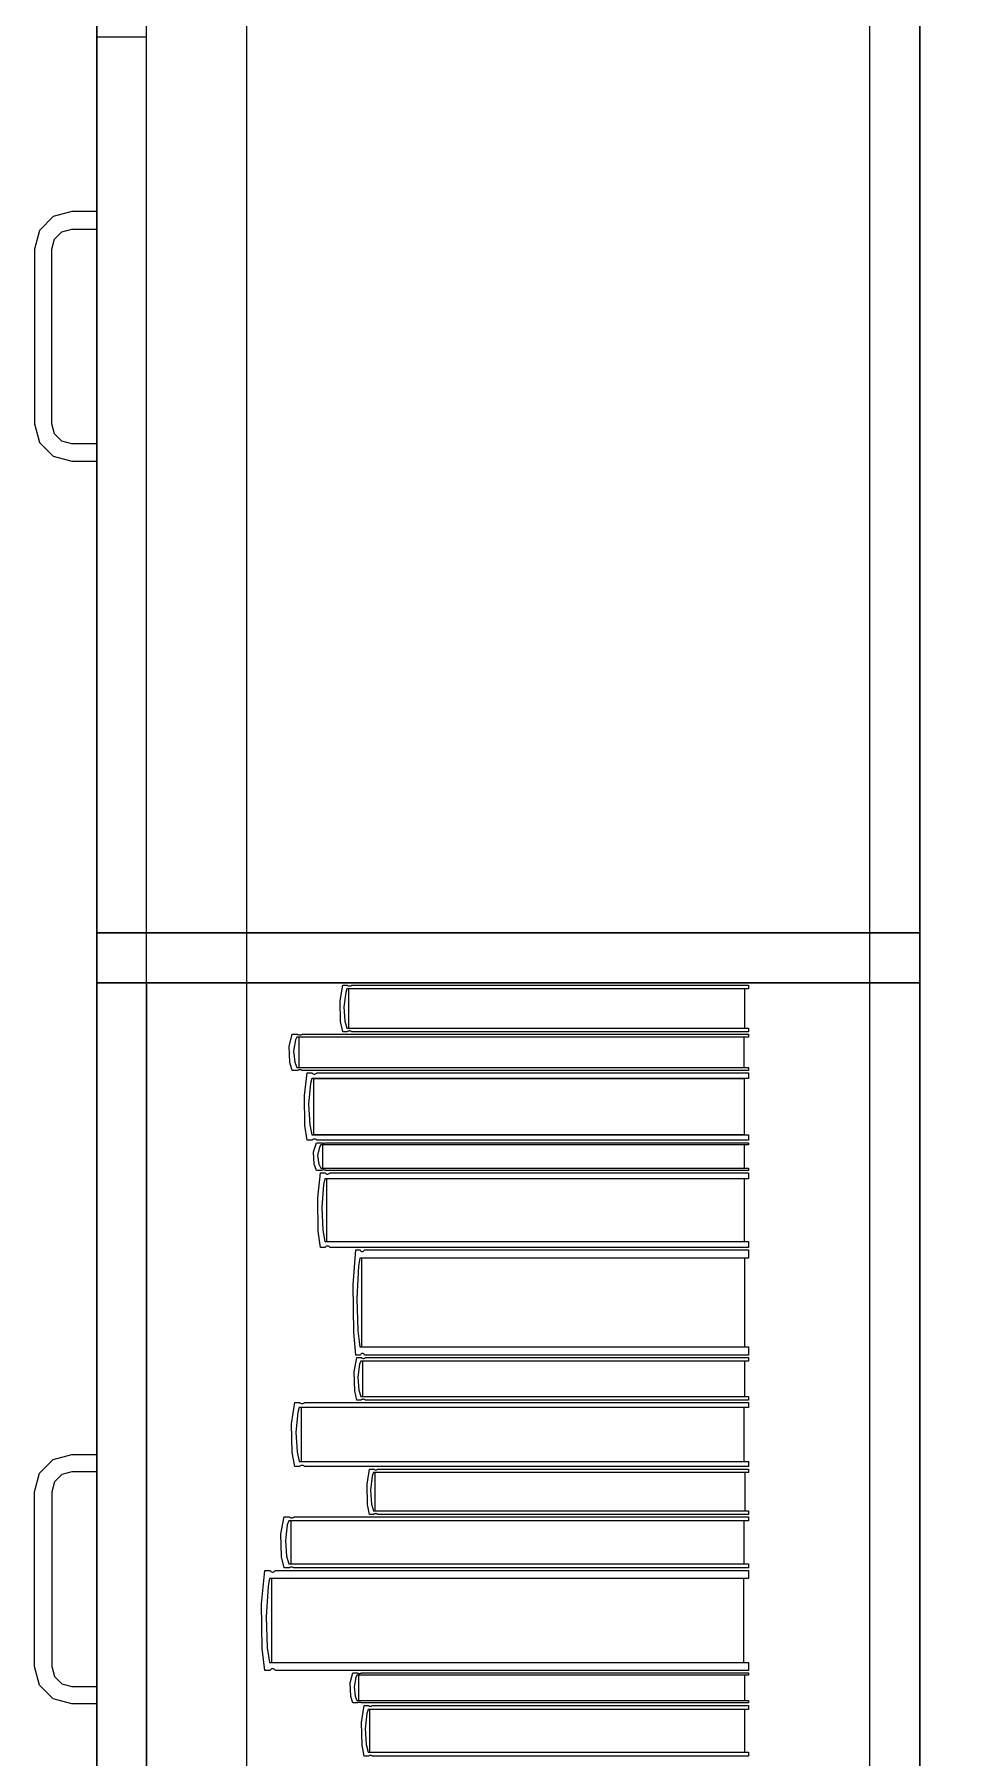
# Model space of a CAD drawing. Header units: inches. Extents: x -38 to 5698, y -33 to 92.
# Drawn here: x 110.188 to 110.563, y 11.062 to 11.752 of the extents above; entities that cross this region are included whole.
import ezdxf

# ---------------------------------------------------------------- set-up
doc = ezdxf.new("R2010")
doc.units = ezdxf.units.IN
doc.header["$MEASUREMENT"] = 0
doc.set_wipeout_variables(frame=1)
doc.linetypes.add('Wipeout_Contour', pattern=[1, 0, -1])
doc.layers.add('Interior - Mobiliario', color=7, linetype='Continuous')

msp = doc.modelspace()

# ---------------------------------------------------------------- linework, layer by layer
at = {"layer": 'Interior - Mobiliario', "color": 175, "linetype": 'Continuous', "lineweight": 13}
for p, q in [((110.23316, 10.65244), (110.23316, 12.11244)), ((110.54316, 12.11244), (110.54316, 10.65244)), ((110.21316, 11.75144), (110.23316, 11.75144)), ((110.19566, 11.67943), (110.19017, 11.67394)), ((110.20316, 11.68144), (110.19566, 11.67943)), ((110.21316, 11.68144), (110.20316, 11.68144)), ((110.21316, 11.67444), (110.21316, 11.68144)), ((110.19017, 11.67394), (110.18816, 11.66644)), ((110.19516, 11.66644), (110.19623, 11.67044)), ((110.19623, 11.67044), (110.19916, 11.67337)), ((110.19916, 11.67337), (110.20316, 11.67444)), ((110.20316, 11.67444), (110.21316, 11.67444)), ((110.18816, 11.66644), (110.18816, 11.59644)), ((110.19516, 11.59644), (110.19516, 11.66644)), ((110.18816, 11.59644), (110.19017, 11.58894)), ((110.19623, 11.59244), (110.19516, 11.59644)), ((110.19017, 11.58894), (110.19566, 11.58345)), ((110.19916, 11.58951), (110.19623, 11.59244)), ((110.20316, 11.58844), (110.19916, 11.58951)), ((110.21316, 11.58844), (110.20316, 11.58844)), ((110.21316, 11.58144), (110.21316, 11.58844)), ((110.19566, 11.58345), (110.20316, 11.58144)), ((110.20316, 11.58144), (110.21316, 11.58144)), ((110.31297, 11.36853), (110.31229, 11.36281)), ((110.31093, 11.35688), (110.31073, 11.36522)), ((110.31229, 11.36281), (110.3127, 11.35707)), ((110.29035, 11.34695), (110.29157, 11.35179)), ((110.29157, 11.35179), (110.29356, 11.35179)), ((110.29356, 11.35179), (110.29371, 11.35171)), ((110.29371, 11.35171), (110.29395, 11.35163)), ((110.29395, 11.35163), (110.2942, 11.35157)), ((110.295, 11.35158), (110.29526, 11.35165)), ((110.29526, 11.35165), (110.29549, 11.35173)), ((110.29549, 11.35173), (110.29559, 11.35179)), ((110.29559, 11.35179), (110.4745, 11.35179)), ((110.31182, 11.35279), (110.31093, 11.35688)), ((110.31359, 11.35279), (110.31182, 11.35279)), ((110.3127, 11.35707), (110.31345, 11.35428)), ((110.31345, 11.35428), (110.4745, 11.35428)), ((110.31368, 11.35286), (110.31359, 11.35279)), ((110.31389, 11.35298), (110.31368, 11.35286)), ((110.31411, 11.35306), (110.31389, 11.35298)), ((110.31435, 11.3531), (110.31411, 11.35306)), ((110.31459, 11.3531), (110.31435, 11.3531)), ((110.31482, 11.35307), (110.31459, 11.3531)), ((110.31505, 11.353), (110.31482, 11.35307)), ((110.31526, 11.35289), (110.31505, 11.353)), ((110.31539, 11.35279), (110.31526, 11.35289)), ((110.4745, 11.35279), (110.31539, 11.35279)), ((110.4745, 11.35428), (110.4745, 11.35279)), ((110.4745, 11.35179), (110.4745, 11.35063)), ((110.29057, 11.34046), (110.29035, 11.34695)), ((110.29286, 11.34953), (110.2921, 11.34508)), ((110.2921, 11.34508), (110.29256, 11.34061)), ((110.2934, 11.35063), (110.29286, 11.34953)), ((110.4745, 11.35063), (110.2934, 11.35063)), ((110.2942, 11.35157), (110.29447, 11.35155)), ((110.29432, 11.33843), (110.29432, 11.35063)), ((110.29447, 11.35155), (110.29474, 11.35155)), ((110.29474, 11.35155), (110.295, 11.35158)), ((110.47267, 11.35063), (110.47267, 11.33843)), ((110.29157, 11.33727), (110.29057, 11.34046)), ((110.29256, 11.34061), (110.2934, 11.33843)), ((110.2934, 11.33843), (110.4745, 11.33843)), ((110.4745, 11.33843), (110.4745, 11.33727)), ((110.29356, 11.33727), (110.29157, 11.33727)), ((110.29366, 11.33733), (110.29356, 11.33727)), ((110.29389, 11.33742), (110.29366, 11.33733)), ((110.29415, 11.33748), (110.29389, 11.33742)), ((110.29441, 11.33751), (110.29415, 11.33748)), ((110.29468, 11.33751), (110.29441, 11.33751)), ((110.29495, 11.33749), (110.29468, 11.33751)), ((110.2952, 11.33743), (110.29495, 11.33749)), ((110.29544, 11.33735), (110.2952, 11.33743)), ((110.29559, 11.33727), (110.29544, 11.33735)), ((110.4745, 11.33727), (110.29559, 11.33727)), ((110.2964, 11.32729), (110.29758, 11.33627)), ((110.29758, 11.33627), (110.29951, 11.33627)), ((110.29883, 11.33207), (110.29809, 11.32382)), ((110.29935, 11.33412), (110.29883, 11.33207)), ((110.4745, 11.33412), (110.29935, 11.33412)), ((110.29951, 11.33627), (110.29965, 11.33613)), ((110.29965, 11.33613), (110.29988, 11.33597)), ((110.29988, 11.33597), (110.30013, 11.33587)), ((110.30013, 11.33587), (110.30038, 11.33582)), ((110.30024, 11.3115), (110.30024, 11.33412)), ((110.30024, 11.33412), (110.47273, 11.33412)), ((110.30038, 11.33582), (110.30065, 11.33583)), ((110.30065, 11.33583), (110.3009, 11.33589)), ((110.3009, 11.33589), (110.30114, 11.336)), ((110.30114, 11.336), (110.30137, 11.33617)), ((110.30137, 11.33617), (110.30147, 11.33627)), ((110.30147, 11.33627), (110.4745, 11.33627)), ((110.47273, 11.33412), (110.47273, 11.3115)), ((110.4745, 11.33627), (110.4745, 11.33412)), ((110.29662, 11.31525), (110.2964, 11.32729)), ((110.29809, 11.32382), (110.29854, 11.31553)), ((110.29758, 11.30934), (110.29662, 11.31525)), ((110.29854, 11.31553), (110.29935, 11.3115)), ((110.29935, 11.3115), (110.4745, 11.3115)), ((110.47273, 11.3115), (110.30024, 11.3115)), ((110.4745, 11.3115), (110.4745, 11.30934)), ((110.29951, 11.30934), (110.29758, 11.30934)), ((110.2996, 11.30945), (110.29951, 11.30934)), ((110.29983, 11.30961), (110.2996, 11.30945)), ((110.30007, 11.30973), (110.29983, 11.30961)), ((110.30033, 11.30979), (110.30007, 11.30973)), ((110.30007, 11.30464), (110.30123, 11.30834)), ((110.30028, 11.29967), (110.30007, 11.30464)), ((110.30059, 11.30979), (110.30033, 11.30979)), ((110.30085, 11.30974), (110.30059, 11.30979)), ((110.30109, 11.30964), (110.30085, 11.30974)), ((110.30132, 11.30949), (110.30109, 11.30964)), ((110.30123, 11.30834), (110.30312, 11.30834)), ((110.30147, 11.30934), (110.30132, 11.30949)), ((110.4745, 11.30934), (110.30147, 11.30934)), ((110.30245, 11.30661), (110.30173, 11.3032)), ((110.30296, 11.30745), (110.30245, 11.30661)), ((110.4745, 11.30745), (110.30296, 11.30745)), ((110.30312, 11.30834), (110.30326, 11.30828)), ((110.30326, 11.30828), (110.30348, 11.30822)), ((110.30348, 11.30822), (110.30372, 11.30818)), ((110.30372, 11.30818), (110.30398, 11.30816)), ((110.30383, 11.29812), (110.30383, 11.30745)), ((110.30398, 11.30816), (110.30423, 11.30816)), ((110.30423, 11.30816), (110.30448, 11.30819)), ((110.30448, 11.30819), (110.30472, 11.30823)), ((110.30472, 11.30823), (110.30494, 11.3083)), ((110.30494, 11.3083), (110.30503, 11.30834)), ((110.30503, 11.30834), (110.4745, 11.30834)), ((110.47277, 11.30745), (110.47277, 11.29812)), ((110.4745, 11.30834), (110.4745, 11.30745)), ((110.30123, 11.29723), (110.30028, 11.29967)), ((110.30312, 11.29723), (110.30123, 11.29723)), ((110.30173, 11.3032), (110.30217, 11.29978)), ((110.30217, 11.29978), (110.30296, 11.29812)), ((110.30296, 11.29812), (110.4745, 11.29812)), ((110.30321, 11.29727), (110.30312, 11.29723)), ((110.30343, 11.29734), (110.30321, 11.29727)), ((110.30367, 11.29739), (110.30343, 11.29734)), ((110.30392, 11.29741), (110.30367, 11.29739)), ((110.30417, 11.29741), (110.30392, 11.29741)), ((110.30443, 11.29739), (110.30417, 11.29741)), ((110.30467, 11.29735), (110.30443, 11.29739)), ((110.30489, 11.29729), (110.30467, 11.29735)), ((110.30503, 11.29723), (110.30489, 11.29729)), ((110.4745, 11.29723), (110.30503, 11.29723)), ((110.4745, 11.29812), (110.4745, 11.29723)), ((110.30175, 11.28628), (110.30291, 11.29623)), ((110.30291, 11.29623), (110.30477, 11.29623)), ((110.30411, 11.29158), (110.3034, 11.28243)), ((110.30462, 11.29384), (110.30411, 11.29158)), ((110.4745, 11.29384), (110.30462, 11.29384)), ((110.30477, 11.29623), (110.30491, 11.29607)), ((110.30491, 11.29607), (110.30513, 11.2959)), ((110.30513, 11.2959), (110.30537, 11.29578)), ((110.30537, 11.29578), (110.30562, 11.29573)), ((110.30548, 11.26878), (110.30548, 11.29384)), ((110.30562, 11.29573), (110.30588, 11.29574)), ((110.30588, 11.29574), (110.30612, 11.29581)), ((110.30612, 11.29581), (110.30636, 11.29593)), ((110.30636, 11.29593), (110.30658, 11.29611)), ((110.30658, 11.29611), (110.30667, 11.29623)), ((110.30667, 11.29623), (110.4745, 11.29623)), ((110.47279, 11.29384), (110.47279, 11.26878)), ((110.4745, 11.29623), (110.4745, 11.29384)), ((110.30197, 11.27294), (110.30175, 11.28628)), ((110.3034, 11.28243), (110.30383, 11.27325)), ((110.30291, 11.26639), (110.30197, 11.27294)), ((110.30383, 11.27325), (110.30462, 11.26878)), ((110.30462, 11.26878), (110.4745, 11.26878)), ((110.4745, 11.26878), (110.4745, 11.26639)), ((110.30477, 11.26639), (110.30291, 11.26639)), ((110.30487, 11.26651), (110.30477, 11.26639)), ((110.30508, 11.26669), (110.30487, 11.26651)), ((110.30532, 11.26682), (110.30508, 11.26669)), ((110.30557, 11.26689), (110.30532, 11.26682)), ((110.30582, 11.26689), (110.30557, 11.26689)), ((110.30607, 11.26684), (110.30582, 11.26689)), ((110.30631, 11.26672), (110.30607, 11.26684)), ((110.30653, 11.26655), (110.30631, 11.26672)), ((110.30667, 11.26639), (110.30653, 11.26655)), ((110.4745, 11.26639), (110.30667, 11.26639)), ((110.31601, 11.25132), (110.31706, 11.26539)), ((110.31706, 11.26539), (110.31878, 11.26539)), ((110.31864, 11.26202), (110.31817, 11.25882)), ((110.4745, 11.26202), (110.31864, 11.26202)), ((110.31878, 11.26539), (110.31891, 11.26517)), ((110.31891, 11.26517), (110.31911, 11.26493)), ((110.31911, 11.26493), (110.31933, 11.26477)), ((110.31933, 11.26477), (110.31956, 11.26469)), ((110.31943, 11.22658), (110.31943, 11.26202)), ((110.31956, 11.26469), (110.31979, 11.2647)), ((110.31979, 11.2647), (110.32002, 11.2648)), ((110.32002, 11.2648), (110.32023, 11.26497)), ((110.32023, 11.26497), (110.32043, 11.26523)), ((110.32043, 11.26523), (110.32052, 11.26539)), ((110.32052, 11.26539), (110.4745, 11.26539)), ((110.47293, 11.26202), (110.47293, 11.22658)), ((110.4745, 11.26539), (110.4745, 11.26202)), ((110.31817, 11.25882), (110.31751, 11.24588)), ((110.3162, 11.23245), (110.31601, 11.25132)), ((110.31751, 11.24588), (110.31791, 11.2329)), ((110.31706, 11.2232), (110.3162, 11.23245)), ((110.31791, 11.2329), (110.31864, 11.22658)), ((110.3164, 11.21654), (110.31745, 11.2222)), ((110.31878, 11.2232), (110.31706, 11.2232)), ((110.31745, 11.2222), (110.31916, 11.2222)), ((110.31902, 11.22084), (110.31856, 11.21955)), ((110.31864, 11.22658), (110.4745, 11.22658)), ((110.31886, 11.22336), (110.31878, 11.2232)), ((110.31906, 11.22362), (110.31886, 11.22336)), ((110.4745, 11.22084), (110.31902, 11.22084)), ((110.31928, 11.2238), (110.31906, 11.22362)), ((110.31916, 11.2222), (110.31929, 11.22211)), ((110.31951, 11.2239), (110.31928, 11.2238)), ((110.31929, 11.22211), (110.31949, 11.22201)), ((110.31949, 11.22201), (110.31971, 11.22195)), ((110.31974, 11.22391), (110.31951, 11.2239)), ((110.31971, 11.22195), (110.31994, 11.22192)), ((110.31997, 11.22383), (110.31974, 11.22391)), ((110.31981, 11.20658), (110.31981, 11.22084)), ((110.31994, 11.22192), (110.32017, 11.22192)), ((110.32019, 11.22367), (110.31997, 11.22383)), ((110.32017, 11.22192), (110.3204, 11.22196)), ((110.32039, 11.22343), (110.32019, 11.22367)), ((110.32052, 11.2232), (110.32039, 11.22343)), ((110.3204, 11.22196), (110.32061, 11.22203)), ((110.4745, 11.2232), (110.32052, 11.2232)), ((110.32061, 11.22203), (110.32081, 11.22213)), ((110.32081, 11.22213), (110.3209, 11.2222)), ((110.3209, 11.2222), (110.4745, 11.2222)), ((110.47293, 11.22084), (110.47293, 11.20658)), ((110.4745, 11.22658), (110.4745, 11.2232)), ((110.4745, 11.2222), (110.4745, 11.22084)), ((110.31659, 11.20894), (110.3164, 11.21654)), ((110.31856, 11.21955), (110.3179, 11.21435)), ((110.3179, 11.21435), (110.3183, 11.20912)), ((110.31745, 11.20522), (110.31659, 11.20894)), ((110.3183, 11.20912), (110.31902, 11.20658)), ((110.29129, 11.19566), (110.29252, 11.20422)), ((110.29252, 11.20422), (110.29449, 11.20422)), ((110.2938, 11.20022), (110.29304, 11.19236)), ((110.29434, 11.20217), (110.2938, 11.20022)), ((110.4745, 11.20217), (110.29434, 11.20217)), ((110.29449, 11.20422), (110.29464, 11.20408)), ((110.29464, 11.20408), (110.29488, 11.20394)), ((110.29488, 11.20394), (110.29513, 11.20384)), ((110.29513, 11.20384), (110.2954, 11.20379)), ((110.29525, 11.18062), (110.29525, 11.20217)), ((110.2954, 11.20379), (110.29567, 11.2038)), ((110.29567, 11.2038), (110.29593, 11.20386)), ((110.29593, 11.20386), (110.29618, 11.20396)), ((110.29618, 11.20396), (110.29641, 11.20412)), ((110.29641, 11.20412), (110.29651, 11.20422)), ((110.29651, 11.20422), (110.4745, 11.20422)), ((110.31916, 11.20522), (110.31745, 11.20522)), ((110.31902, 11.20658), (110.4745, 11.20658)), ((110.31924, 11.20529), (110.31916, 11.20522)), ((110.31944, 11.20539), (110.31924, 11.20529)), ((110.31966, 11.20546), (110.31944, 11.20539)), ((110.31989, 11.2055), (110.31966, 11.20546)), ((110.32012, 11.2055), (110.31989, 11.2055)), ((110.32035, 11.20547), (110.32012, 11.2055)), ((110.32057, 11.20541), (110.32035, 11.20547)), ((110.32077, 11.20531), (110.32057, 11.20541)), ((110.3209, 11.20522), (110.32077, 11.20531)), ((110.4745, 11.20522), (110.3209, 11.20522)), ((110.47268, 11.20217), (110.47268, 11.18062)), ((110.4745, 11.20658), (110.4745, 11.20522)), ((110.4745, 11.20422), (110.4745, 11.20217)), ((110.29152, 11.18419), (110.29129, 11.19566)), ((110.29304, 11.19236), (110.2935, 11.18446)), ((110.19017, 11.17594), (110.19566, 11.18143)), ((110.19566, 11.18143), (110.20316, 11.18344)), ((110.20316, 11.18344), (110.21316, 11.18344)), ((110.21316, 11.18344), (110.21316, 11.17644)), ((110.29252, 11.17857), (110.29152, 11.18419)), ((110.2935, 11.18446), (110.29434, 11.18062)), ((110.29434, 11.18062), (110.4745, 11.18062)), ((110.29534, 11.17899), (110.29508, 11.17893)), ((110.29561, 11.17899), (110.29534, 11.17899)), ((110.29587, 11.17895), (110.29561, 11.17899)), ((110.4745, 11.18062), (110.4745, 11.17857)), ((110.18816, 11.16844), (110.19017, 11.17594)), ((110.19623, 11.17244), (110.19516, 11.16844)), ((110.19916, 11.17537), (110.19623, 11.17244)), ((110.20316, 11.17644), (110.19916, 11.17537)), ((110.21316, 11.17644), (110.20316, 11.17644)), ((110.29449, 11.17857), (110.29252, 11.17857)), ((110.2946, 11.17867), (110.29449, 11.17857)), ((110.29483, 11.17882), (110.2946, 11.17867)), ((110.29508, 11.17893), (110.29483, 11.17882)), ((110.29613, 11.17885), (110.29587, 11.17895)), ((110.29636, 11.1787), (110.29613, 11.17885)), ((110.29651, 11.17857), (110.29636, 11.1787)), ((110.4745, 11.17857), (110.29651, 11.17857)), ((110.32153, 11.1715), (110.32255, 11.17757)), ((110.32255, 11.17757), (110.3242, 11.17757)), ((110.32362, 11.17473), (110.32299, 11.16915)), ((110.32407, 11.17611), (110.32362, 11.17473)), ((110.4745, 11.17611), (110.32407, 11.17611)), ((110.3242, 11.17757), (110.32433, 11.17747)), ((110.32433, 11.17747), (110.32452, 11.17736)), ((110.32452, 11.17736), (110.32474, 11.1773)), ((110.32474, 11.1773), (110.32496, 11.17726)), ((110.32483, 11.16083), (110.32483, 11.17611)), ((110.32496, 11.17726), (110.32518, 11.17727)), ((110.32518, 11.17727), (110.3254, 11.17731)), ((110.3254, 11.17731), (110.32561, 11.17738)), ((110.32561, 11.17738), (110.3258, 11.1775)), ((110.3258, 11.1775), (110.32589, 11.17757)), ((110.32589, 11.17757), (110.4745, 11.17757)), ((110.47298, 11.17611), (110.47298, 11.16083)), ((110.4745, 11.17757), (110.4745, 11.17611)), ((110.18816, 11.09844), (110.18816, 11.16844)), ((110.19516, 11.16844), (110.19516, 11.09844)), ((110.32172, 11.16336), (110.32153, 11.1715)), ((110.32299, 11.16915), (110.32337, 11.16355)), ((110.28701, 11.15155), (110.28826, 11.15837)), ((110.28826, 11.15837), (110.29029, 11.15837)), ((110.29029, 11.15837), (110.29044, 11.15826)), ((110.29044, 11.15826), (110.29068, 11.15815)), ((110.29201, 11.15817), (110.29225, 11.15829)), ((110.29225, 11.15829), (110.29235, 11.15837)), ((110.29235, 11.15837), (110.4745, 11.15837)), ((110.32255, 11.15937), (110.32172, 11.16336)), ((110.3242, 11.15937), (110.32255, 11.15937)), ((110.32337, 11.16355), (110.32407, 11.16083)), ((110.32407, 11.16083), (110.4745, 11.16083)), ((110.32429, 11.15944), (110.3242, 11.15937)), ((110.32448, 11.15955), (110.32429, 11.15944)), ((110.32469, 11.15963), (110.32448, 11.15955)), ((110.32491, 11.15967), (110.32469, 11.15963)), ((110.32513, 11.15968), (110.32491, 11.15967)), ((110.32535, 11.15964), (110.32513, 11.15968)), ((110.32556, 11.15957), (110.32535, 11.15964)), ((110.32576, 11.15947), (110.32556, 11.15957)), ((110.32589, 11.15937), (110.32576, 11.15947)), ((110.4745, 11.15937), (110.32589, 11.15937)), ((110.4745, 11.16083), (110.4745, 11.15937)), ((110.4745, 11.15837), (110.4745, 11.15674)), ((110.28724, 11.14241), (110.28701, 11.15155)), ((110.28957, 11.15519), (110.2888, 11.14892)), ((110.29013, 11.15674), (110.28957, 11.15519)), ((110.4745, 11.15674), (110.29013, 11.15674)), ((110.29068, 11.15815), (110.29094, 11.15807)), ((110.29094, 11.15807), (110.29121, 11.15803)), ((110.29106, 11.13956), (110.29106, 11.15674)), ((110.29121, 11.15803), (110.29149, 11.15804)), ((110.29149, 11.15804), (110.29176, 11.15808)), ((110.29176, 11.15808), (110.29201, 11.15817)), ((110.47264, 11.15674), (110.47264, 11.13956)), ((110.2888, 11.14892), (110.28927, 11.14262)), ((110.28826, 11.13792), (110.28724, 11.14241)), ((110.29029, 11.13792), (110.28826, 11.13792)), ((110.28927, 11.14262), (110.29013, 11.13956)), ((110.29013, 11.13956), (110.4745, 11.13956)), ((110.29039, 11.138), (110.29029, 11.13792)), ((110.29063, 11.13813), (110.29039, 11.138)), ((110.29088, 11.13821), (110.29063, 11.13813)), ((110.29115, 11.13826), (110.29088, 11.13821)), ((110.29143, 11.13826), (110.29115, 11.13826)), ((110.2917, 11.13823), (110.29143, 11.13826)), ((110.29196, 11.13815), (110.2917, 11.13823)), ((110.2922, 11.13803), (110.29196, 11.13815)), ((110.29235, 11.13792), (110.2922, 11.13803)), ((110.4745, 11.13792), (110.29235, 11.13792)), ((110.4745, 11.13956), (110.4745, 11.13792)), ((110.27919, 11.12357), (110.28049, 11.13692)), ((110.28049, 11.13692), (110.2826, 11.13692)), ((110.28186, 11.13068), (110.28105, 11.1184)), ((110.28243, 11.13372), (110.28186, 11.13068)), ((110.4745, 11.13372), (110.28243, 11.13372)), ((110.2826, 11.13692), (110.28276, 11.13671)), ((110.28276, 11.13671), (110.28301, 11.13648)), ((110.28301, 11.13648), (110.28328, 11.13633)), ((110.28328, 11.13633), (110.28357, 11.13625)), ((110.2834, 11.10007), (110.2834, 11.13372)), ((110.28357, 11.13625), (110.28385, 11.13626)), ((110.28385, 11.13626), (110.28413, 11.13635)), ((110.28413, 11.13635), (110.2844, 11.13652)), ((110.2844, 11.13652), (110.28464, 11.13677)), ((110.28464, 11.13677), (110.28475, 11.13692)), ((110.28475, 11.13692), (110.4745, 11.13692)), ((110.47256, 11.13372), (110.47256, 11.10007)), ((110.4745, 11.13692), (110.4745, 11.13372)), ((110.27943, 11.10565), (110.27919, 11.12357)), ((110.28105, 11.1184), (110.28154, 11.10607)), ((110.28049, 11.09687), (110.27943, 11.10565)), ((110.28154, 11.10607), (110.28243, 11.10007)), ((110.19017, 11.09094), (110.18816, 11.09844)), ((110.19516, 11.09844), (110.19623, 11.09444)), ((110.2826, 11.09687), (110.28049, 11.09687)), ((110.28243, 11.10007), (110.4745, 11.10007)), ((110.28271, 11.09702), (110.2826, 11.09687)), ((110.28296, 11.09727), (110.28271, 11.09702)), ((110.28322, 11.09744), (110.28296, 11.09727)), ((110.2835, 11.09753), (110.28322, 11.09744)), ((110.28379, 11.09754), (110.2835, 11.09753)), ((110.28407, 11.09747), (110.28379, 11.09754)), ((110.28434, 11.09731), (110.28407, 11.09747)), ((110.28459, 11.09708), (110.28434, 11.09731)), ((110.28475, 11.09687), (110.28459, 11.09708)), ((110.4745, 11.09687), (110.28475, 11.09687)), ((110.4745, 11.10007), (110.4745, 11.09687)), ((110.19566, 11.08545), (110.19017, 11.09094)), ((110.19623, 11.09444), (110.19916, 11.09151)), ((110.19916, 11.09151), (110.20316, 11.09044)), ((110.20316, 11.09044), (110.21316, 11.09044)), ((110.21316, 11.09044), (110.21316, 11.08344)), ((110.31481, 11.09185), (110.31588, 11.09587)), ((110.31501, 11.08647), (110.31481, 11.09185)), ((110.31588, 11.09587), (110.3176, 11.09587)), ((110.31699, 11.09399), (110.31633, 11.0903)), ((110.31633, 11.0903), (110.31673, 11.0866)), ((110.31746, 11.09491), (110.31699, 11.09399)), ((110.4745, 11.09491), (110.31746, 11.09491)), ((110.3176, 11.09587), (110.31773, 11.0958)), ((110.31773, 11.0958), (110.31794, 11.09574)), ((110.31794, 11.09574), (110.31816, 11.09569)), ((110.31816, 11.09569), (110.31839, 11.09567)), ((110.31826, 11.08479), (110.31826, 11.09491)), ((110.31839, 11.09567), (110.31862, 11.09567)), ((110.31862, 11.09567), (110.31885, 11.0957)), ((110.31885, 11.0957), (110.31907, 11.09575)), ((110.31907, 11.09575), (110.31927, 11.09582)), ((110.31927, 11.09582), (110.31936, 11.09587)), ((110.31936, 11.09587), (110.4745, 11.09587)), ((110.47292, 11.09491), (110.47292, 11.08479)), ((110.4745, 11.09587), (110.4745, 11.09491)), ((110.20316, 11.08344), (110.19566, 11.08545)), ((110.21316, 11.08344), (110.20316, 11.08344)), ((110.31588, 11.08383), (110.31501, 11.08647)), ((110.3176, 11.08383), (110.31588, 11.08383)), ((110.31673, 11.0866), (110.31746, 11.08479)), ((110.31746, 11.08479), (110.4745, 11.08479)), ((110.31769, 11.08388), (110.3176, 11.08383)), ((110.31789, 11.08395), (110.31769, 11.08388)), ((110.31811, 11.084), (110.31789, 11.08395)), ((110.31834, 11.08403), (110.31811, 11.084)), ((110.31857, 11.08403), (110.31834, 11.08403)), ((110.3188, 11.08401), (110.31857, 11.08403)), ((110.31902, 11.08396), (110.3188, 11.08401)), ((110.31923, 11.0839), (110.31902, 11.08396)), ((110.31936, 11.08383), (110.31923, 11.0839)), ((110.31935, 11.07603), (110.32039, 11.08283)), ((110.4745, 11.08383), (110.31936, 11.08383)), ((110.32039, 11.08283), (110.32206, 11.08283)), ((110.32206, 11.08283), (110.32219, 11.08272)), ((110.32219, 11.08272), (110.32239, 11.0826)), ((110.32239, 11.0826), (110.32261, 11.08253)), ((110.32261, 11.08253), (110.32283, 11.08249)), ((110.32283, 11.08249), (110.32306, 11.08249)), ((110.32306, 11.08249), (110.32328, 11.08254)), ((110.32328, 11.08254), (110.32349, 11.08263)), ((110.32349, 11.08263), (110.32369, 11.08275)), ((110.32369, 11.08275), (110.32377, 11.08283)), ((110.32377, 11.08283), (110.4745, 11.08283)), ((110.4745, 11.08479), (110.4745, 11.08383)), ((110.4745, 11.08283), (110.4745, 11.0812)), ((110.31955, 11.06692), (110.31935, 11.07603)), ((110.32147, 11.07965), (110.32083, 11.07341)), ((110.32193, 11.0812), (110.32147, 11.07965)), ((110.4745, 11.0812), (110.32193, 11.0812)), ((110.3227, 11.06408), (110.3227, 11.0812)), ((110.47296, 11.0812), (110.47296, 11.06408)), ((110.32083, 11.07341), (110.32122, 11.06713)), ((110.32039, 11.06245), (110.31955, 11.06692)), ((110.32206, 11.06245), (110.32039, 11.06245)), ((110.32122, 11.06713), (110.32193, 11.06408)), ((110.32193, 11.06408), (110.4745, 11.06408)), ((110.32215, 11.06253), (110.32206, 11.06245)), ((110.32235, 11.06265), (110.32215, 11.06253)), ((110.32256, 11.06274), (110.32235, 11.06265)), ((110.32278, 11.06279), (110.32256, 11.06274)), ((110.32301, 11.06279), (110.32278, 11.06279)), ((110.32323, 11.06276), (110.32301, 11.06279)), ((110.32345, 11.06268), (110.32323, 11.06276)), ((110.32365, 11.06256), (110.32345, 11.06268)), ((110.32377, 11.06245), (110.32365, 11.06256)), ((110.4745, 11.06245), (110.32377, 11.06245)), ((110.4745, 11.06408), (110.4745, 11.06245))]:
    msp.add_line(p, q, dxfattribs=at)

# ---------------------------------------------------------------- next in the draw order: wipeouts: each hides what was drawn before it
at = {"color": 254, "linetype": 'Wipeout_Contour', "lineweight": 0, "ltscale": 3288.064519}
msp.add_wipeout([(110.21316, 11.37244), (110.54316, 11.37244), (110.54316, 11.39244), (110.21316, 11.39244)], dxfattribs=at).dxf.layer = 'Interior - Mobiliario'

# ---------------------------------------------------------------- next in the draw order: linework, layer by layer
at = {"layer": 'Interior - Mobiliario', "color": 175, "linetype": 'Continuous', "lineweight": 13}
for p, q in [((110.21316, 12.13244), (110.21316, 10.63244)), ((110.21316, 10.65244), (110.21316, 12.11244)), ((110.21316, 10.65244), (110.21316, 12.11244)), ((110.23316, 10.65244), (110.23316, 12.11244)), ((110.23316, 10.65244), (110.23316, 12.11244)), ((110.23316, 10.67244), (110.23316, 12.09244)), ((110.27316, 12.09244), (110.27316, 10.67244)), ((110.52316, 10.67244), (110.52316, 12.09244)), ((110.21316, 11.39244), (110.21316, 11.75144)), ((110.23316, 11.39244), (110.23316, 11.75144)), ((110.21316, 11.37244), (110.21316, 11.39244)), ((110.21316, 11.39244), (110.54316, 11.39244)), ((110.21316, 11.37244), (110.21316, 11.39244)), ((110.21316, 11.39244), (110.23316, 11.39244)), ((110.54316, 11.39244), (110.54316, 11.37244)), ((110.54316, 11.37244), (110.21316, 11.37244)), ((110.21316, 11.37244), (110.21316, 11.01344)), ((110.21316, 11.37244), (110.23316, 11.37244)), ((110.23316, 11.37244), (110.23316, 11.01344)), ((110.31073, 11.36522), (110.31182, 11.37144)), ((110.31182, 11.37144), (110.31359, 11.37144)), ((110.31345, 11.36995), (110.31297, 11.36853)), ((110.4745, 11.36995), (110.31345, 11.36995)), ((110.31359, 11.37144), (110.31372, 11.37134)), ((110.31372, 11.37134), (110.31393, 11.37123)), ((110.31393, 11.37123), (110.31416, 11.37116)), ((110.31416, 11.37116), (110.3144, 11.37113)), ((110.31426, 11.35428), (110.31426, 11.36995)), ((110.3144, 11.37113), (110.31464, 11.37113)), ((110.31464, 11.37113), (110.31487, 11.37117)), ((110.31487, 11.37117), (110.3151, 11.37125)), ((110.3151, 11.37125), (110.3153, 11.37137)), ((110.3153, 11.37137), (110.31539, 11.37144)), ((110.31539, 11.37144), (110.4745, 11.37144)), ((110.47288, 11.36995), (110.47288, 11.35428)), ((110.4745, 11.37144), (110.4745, 11.36995))]:
    msp.add_line(p, q, dxfattribs=at)
at = {"layer": 'Interior - Mobiliario', "color": 175, "linetype": 'Continuous', "lineweight": 30}
for p, q in [((110.21316, 11.39244), (110.54316, 11.39244)), ((110.21316, 11.39244), (110.21316, 11.37244)), ((110.54316, 11.39244), (110.54316, 11.37244)), ((110.21316, 11.37244), (110.54316, 11.37244))]:
    msp.add_line(p, q, dxfattribs=at)

# ---------------------------------------------------------------- next in the draw order: wipeouts: each hides what was drawn before it
at = {"color": 254, "linetype": 'Wipeout_Contour', "lineweight": 0, "ltscale": 3288.765728}
msp.add_wipeout([(110.54316, 10.65244), (110.56316, 10.65244), (110.56316, 12.11244), (110.54316, 12.11244)], dxfattribs=at).dxf.layer = 'Interior - Mobiliario'

# ---------------------------------------------------------------- next in the draw order: linework, layer by layer
at = {"layer": 'Interior - Mobiliario', "color": 175, "linetype": 'Continuous', "lineweight": 30}
msp.add_line((110.54316, 12.11244), (110.54316, 10.65244), dxfattribs=at)
at = {"layer": 'Interior - Mobiliario', "color": 175, "linetype": 'Continuous', "lineweight": 13}
for p, q in [((110.54316, 10.65244), (110.54316, 12.11244)), ((110.54316, 12.11244), (110.54316, 10.65244)), ((110.54316, 12.11244), (110.54316, 10.65244)), ((110.54316, 12.11244), (110.54316, 10.65244)), ((110.21316, 11.39244), (110.54316, 11.39244)), ((110.54316, 11.39244), (110.54316, 11.37244)), ((110.54316, 11.37244), (110.21316, 11.37244))]:
    msp.add_line(p, q, dxfattribs=at)

doc.saveas('drawing.dxf')
